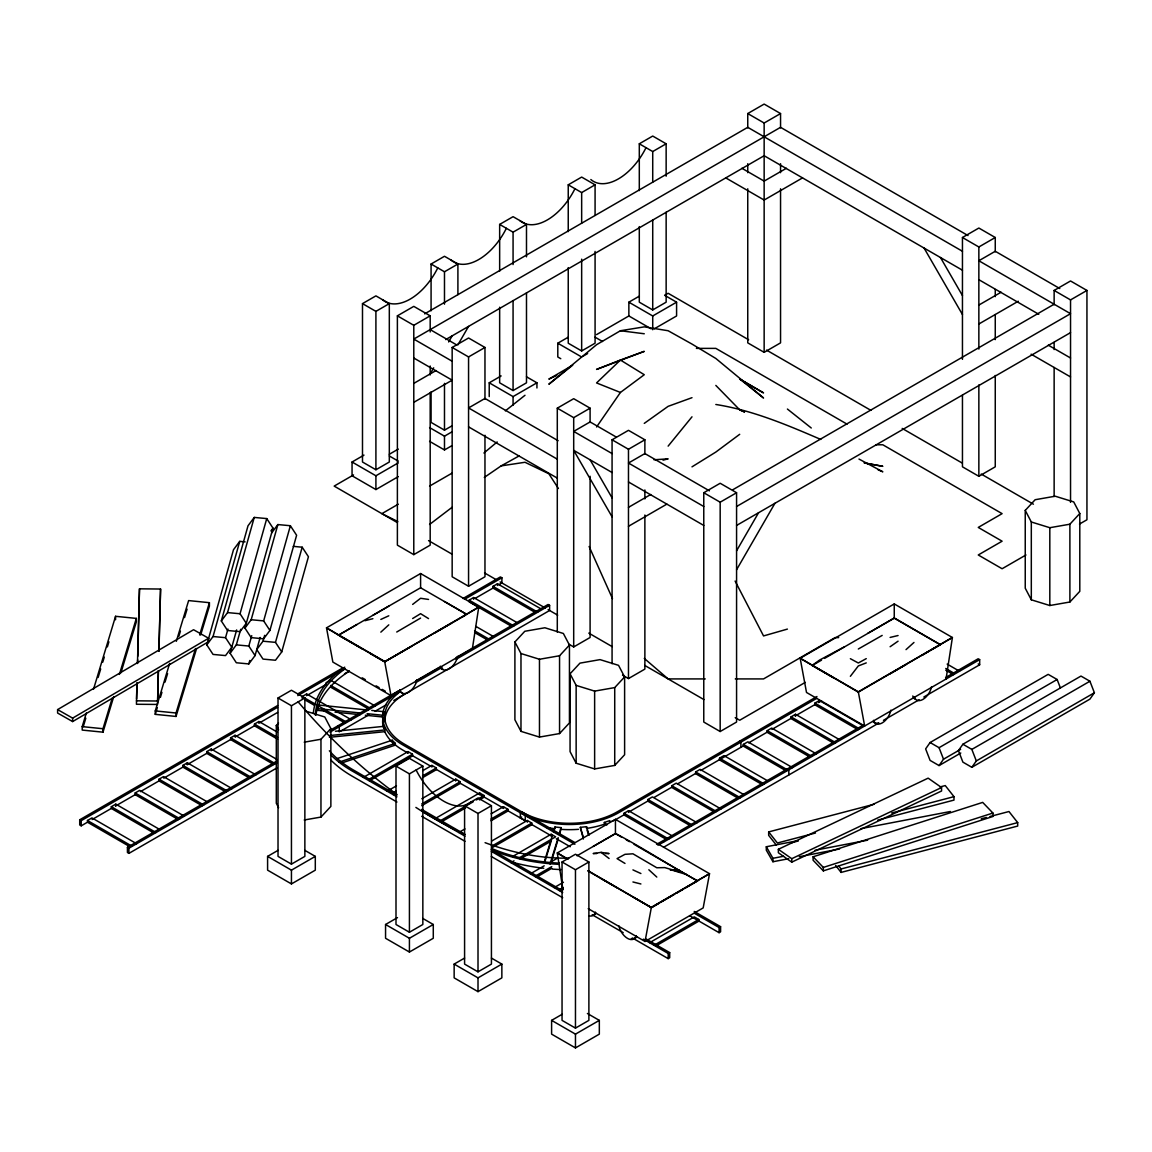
<?xml version="1.0" encoding="UTF-8"?>
<svg xmlns="http://www.w3.org/2000/svg" width="1152" height="1152" viewBox="0 0 1152 1152"><rect width="100%" height="100%" fill="white"/><g stroke="black" fill="none" stroke-linecap="round" stroke-linejoin="round"><path stroke-width="1.5" d="M158.357 670.795L157.522 704.448L136.44 704.261L136.93 683.035M137.462 663.494L139.493 588.83L160.574 589.032L158.976 651.125M136.584 698.933L137.03 682.934M137.563 663.379L137.65 659.822M137.75 656.266L139.493 588.83M158.875 651.24L160.574 589.032M157.622 700.891L158.443 670.68M946.051 679.046L952.402 637.502L894.254 603.936L800.165 658.253L806.515 692.467L864.662 726.034L858.312 691.819L800.165 658.253L858.312 692.15L952.402 637.502L858.312 691.819M588.211 908.683L645.034 941.472L651.384 907.272L709.531 873.691L615.442 819.374L557.294 852.955L562.853 889.301M227.952 629.05L225.533 637.69L231.782 647.222L225.533 655.589L213.048 654.422L206.798 644.89L233.496 549.72L239.746 541.354L245.088 541.858M206.798 644.89L213.048 636.523L239.746 541.354M266.746 518.587L240.048 613.757L246.283 623.29L240.048 631.656L227.549 630.49L221.314 620.957L248.011 525.787L254.246 517.421L266.746 518.587L272.981 528.12L244.944 628.099L251.179 637.632L263.664 638.798L269.914 630.432L296.611 535.262L290.376 525.73L277.877 524.563L271.642 532.93M221.314 620.957L227.549 612.59L254.246 517.421M260.15 637.445L255.067 655.574L248.818 663.926L236.333 662.76L230.098 653.242L236.635 629.928M230.098 653.242L236.333 644.875L240.71 629.294M244.944 628.099L251.179 619.733L277.877 524.563M255.067 655.574L248.818 646.042L251.741 635.659M248.818 663.926L249.797 660.47M269.914 630.432L263.664 620.899L290.376 525.73M293.27 546.365L302.184 547.2L308.434 556.733L281.736 651.902L275.486 660.254L263.002 659.088L256.752 649.555L263.002 641.203L264.643 635.342M281.736 651.902L275.486 642.37L302.184 547.2M113.76 696.528L102.989 732.168L82.21 730.08L82.21 726.624L86.314 713.045M93.499 689.285L115.56 616.306L136.339 618.394L136.339 621.835L120.946 672.754M83.246 726.682L85.81 718.186M98.122 677.462L100.685 668.966M102.744 662.184L104.285 657.086M107.352 646.906L108.893 641.808M102.989 732.168L102.989 728.726L112.219 698.17M119.405 674.41L136.339 618.394M196.574 648.547L176.04 716.443L155.275 714.355L155.275 710.914L169.646 663.379M176.314 641.318L188.626 600.581L209.405 602.683L209.405 606.125L200.678 634.968M155.275 714.355L157.334 707.558M160.402 697.378L161.942 692.294M165.024 682.099L167.587 673.618M178.877 636.278L180.418 631.181M184.522 617.602L187.085 609.12M176.04 716.443L176.04 713.002L195.538 648.504M199.656 634.925L209.405 602.683M326.088 711.216L317.16 710.309L318.254 704.995L368.208 710.078M317.16 710.309L318.254 704.995M383.53 714.11L384.264 711.706L371.779 710.438M544.334 861.797L552.427 835.286M553.45 831.974L554.962 827.006L561.197 827.64L559.67 834.322M544.838 861.854L551.419 840.312M550.051 864.086L558.158 837.576M559.166 834.264L561.197 827.64M551.074 862.488L558.158 839.29M430.186 373.925L433.699 367.834M448.646 341.957L452.16 335.866M457.848 344.938L468.562 326.39M736.574 550.814L758.549 512.755M736.574 569.75L774.95 503.28M596.563 426.974L620.424 392.458L644.27 374.717L620.424 360.043L596.563 369.418L644.27 351.36L620.424 360.043L596.563 382.939L620.424 392.458M1060.315 687.744L1057.133 679.507L1048.176 674.352L930.096 742.522L925.632 748.886L930.096 760.406L939.053 765.576L960.797 753.019M939.053 765.576L943.517 759.211L960.61 749.347M962.899 744.235L958.435 750.6L962.899 762.134L971.842 767.304L1089.922 699.12L1094.4 692.755L1089.922 681.235L1080.979 676.066L962.899 744.235L971.842 749.405L976.32 760.939L971.842 767.304M270.907 530.914L272.981 528.12M850.363 676.296L858.312 665.942L866.261 662.89M668.131 446.126L691.992 416.822M278.582 807.624L276.307 803.275L276.307 725.458L278.51 723.082M304.229 742.19L320.962 739.253L330.869 728.582L324.778 716.99L306.288 711.274M304.229 819.994L320.962 817.07L330.869 806.4L330.869 728.582M514.901 641.952L524.794 631.282L544.882 627.768L563.371 633.485L569.448 645.077L569.448 722.894L559.555 733.565L539.467 737.078L520.978 731.362L514.901 719.77L514.901 641.952L520.978 653.544L520.978 731.362M520.978 653.544L539.467 659.261L559.555 655.762L569.448 645.077M570.067 673.805L579.96 663.134L600.048 659.621L618.538 665.338L624.614 676.93L624.614 754.747L614.722 765.418L594.634 768.931L576.144 763.214L570.067 751.622L570.067 673.805L576.144 685.397L576.144 763.214M576.144 685.397L594.634 691.114L614.722 687.6L624.614 676.93M1025.237 510.394L1035.144 499.723L1055.218 496.21L1073.722 501.926L1079.798 513.518L1079.798 591.336L1069.891 602.006L1049.818 605.52L1031.314 599.803L1025.237 588.211L1025.237 510.394L1031.314 521.986L1031.314 599.803M1031.314 521.986L1049.818 527.702L1069.891 524.203L1079.798 513.518M380.837 632.146L388.786 624.859M906.019 649.627L913.968 642.456M483.912 453.024L497.174 441.95M505.354 410.875L524.995 395.28M412.646 604.411L420.595 598.277L428.544 599.443M429.581 524.462L452.03 507.341M739.699 434.304L715.838 452.059L691.992 466.848M834.451 678.384L812.088 665.453L819.648 660.024L843.898 647.107M644.27 423.374L668.131 406.339L691.992 397.685M890.122 646.733L898.07 641.174M484.301 477.432L501.149 465.883L519.034 455.976M882.173 635.414L858.312 649.008M399.974 690.235L397.008 692.179A69.552 40.162 0 0 0 402.97 745.013L574.891 844.272M525.744 820.685L520.358 817.949L520.358 812.779L521.741 811.872A67.478 38.952 0 0 0 617.17 811.872L816.955 696.528M520.358 817.949L521.741 817.027M660.787 902.218L674.035 894.571M412.646 618.523L420.595 613.685L428.544 618.595M587.88 870.941L651.384 907.603L709.531 873.691L703.181 907.906L645.034 941.472M684.605 888.48L697.738 880.92C669.859 865.93 643.522 848.088 615.542 833.53L593.179 846.446M420.595 618.077L396.734 632.016M465.307 615.269L435.01 632.808M57.6 709.603L193.565 629.726L208.598 638.251L208.598 641.693L72.634 721.57L57.6 713.045L57.6 709.603L72.634 718.128L208.598 638.251M921.931 655.43L929.88 650.75M739.699 379.123L763.546 392.89L739.699 378.965L763.546 398.002L715.838 358.474L691.992 344.074L668.131 330.739L644.27 326.866L620.424 330.739L596.563 344.707L548.856 384.235L572.717 365.184L548.856 379.123L556.805 375.379M338.414 635.213L356.976 624.485M867.758 633.326L894.269 617.962L940.493 644.702L931.392 649.886M659.462 903.024L651.514 907.675L632.938 896.947M372.888 615.312L388.786 606.125M890.122 673.79L906.019 664.603M676.685 893.088L683.323 889.243M362.491 303.624L375.912 295.877L389.318 303.624L389.318 462.01L375.912 469.757L362.491 462.01L362.491 303.624L375.912 311.371L389.318 303.624M431.078 310.824L431.078 264.024L444.485 256.277L457.906 264.024L457.906 294.624M499.651 271.224L499.651 224.424L513.072 216.677L526.493 224.424L526.493 256.824M568.238 231.624L568.238 184.824L581.659 177.077L595.08 184.824L595.08 215.424M639.302 190.598L639.302 143.798L652.723 136.051L666.144 143.798L666.144 176.198M431.078 264.024L444.485 271.771L457.906 264.024M499.651 224.424L513.072 232.171L526.493 224.424M568.238 184.824L581.659 192.571L595.08 184.824M639.302 143.798L652.723 151.546L666.144 143.798M430.186 392.875L430.186 545.155L413.784 554.63L397.382 545.155L397.382 315.835L413.784 306.374L430.186 315.835L430.186 331.963M747.749 127.886L747.749 113.558L764.15 104.083L780.552 113.558L780.552 127.886M424.656 313.862L747.749 127.325L962.453 251.28M397.382 315.835L413.784 325.31L430.186 315.835M747.749 113.558L764.15 123.019L780.552 113.558M445.709 339.581L764.15 155.736L962.453 270.216M484.963 435.254L484.963 576.778L468.562 586.253L452.16 576.778L452.16 347.472L468.562 337.997L484.963 347.472L484.963 399.413M413.784 383.4L436.046 370.541M786.413 168.264L764.15 181.109L741.888 168.264M452.16 347.472L468.562 356.933L484.963 347.472M413.784 402.336L452.16 380.174L413.784 358.013M802.526 177.898L764.15 200.045L725.774 177.898M398.275 476.64L375.912 489.557L352.051 475.776L352.051 462.01L363.974 455.112M489.226 396.59L489.226 382.81L501.149 375.926M560.779 358.704L557.798 356.99L557.798 343.21L568.238 337.19M651.226 328.867L628.862 315.965L628.862 302.184L639.302 296.165M353.549 474.912L334.166 486.101L397.426 522.634M389.318 454.262L398.275 449.093M596.563 334.613L629.366 315.677M665.15 295.013L668.131 293.285L748.642 339.768M431.078 391.81L431.078 422.41L444.485 430.157L451.944 425.851M499.651 307.224L499.651 382.81L513.072 390.557L526.493 382.81L526.493 292.824M568.238 267.624L568.238 343.21L581.659 350.957L595.08 343.21L595.08 251.424M639.302 226.598L639.302 302.184L652.723 309.931L666.144 302.184L666.144 212.198M352.051 462.01L375.912 475.776L398.275 462.859M429.581 427.579L444.485 436.176L451.944 431.87M489.226 382.81L513.072 396.59L536.933 382.81L536.933 387.979M583.142 356.126L587.621 353.549M628.862 302.184L652.723 315.965L676.584 302.184L676.584 315.965L654.206 328.867M429.581 441.346L444.485 449.957L451.944 445.651M557.294 632.102L557.294 408.168L573.696 398.693L590.098 408.168L590.098 422.496M398.275 504.187L381.874 513.648L397.771 521.525M429.581 486.101L451.944 473.198M557.294 408.168L573.696 417.643L590.098 408.168M612.072 663.739L612.072 439.79L628.474 430.33L644.875 439.79L644.875 454.133M962.453 359.338L962.453 237.514L978.854 228.038L995.256 237.514L995.256 251.842M747.749 188.798L747.749 342.864L764.15 352.339L780.552 342.864L780.552 188.798M612.072 439.79L628.474 449.266L644.875 439.79M962.453 237.514L978.854 246.974L995.256 237.514M420.595 573.538L326.506 627.854L332.856 662.069L391.003 695.635L472.392 648.648L478.742 607.104L420.595 573.538L420.595 587.765L338.544 635.141L326.506 627.854L384.653 661.435L391.003 695.635M278.021 697.997L291.442 690.25L304.862 697.997L304.862 856.382L291.442 864.13L278.021 856.382L278.021 697.997L291.442 705.744L304.862 697.997M136.613 843.71L91.944 817.906L87.466 820.498L87.466 822.211L81.216 825.826L79.718 824.962L79.718 819.792L277.603 705.557M297.85 693.864L343.037 667.771M463.003 598.507L500.4 576.922L501.898 577.786L501.898 582.941L498.773 584.741M79.718 819.792L81.216 820.656L277.531 707.314M297.778 695.621L344.52 668.635M464.501 599.371L501.898 577.786M628.474 507.355L650.736 494.496M978.854 305.064L1001.117 292.205M154.454 833.342L111.326 808.445L111.326 806.717L115.79 804.139L158.933 829.037M178.315 819.576L135.173 794.664L135.173 792.95L139.651 790.358L184.334 816.163M202.176 805.795L159.034 780.898L159.034 779.17L163.498 776.592L208.181 802.382M226.022 792.029L182.88 767.117L182.88 765.403L187.358 762.811L232.042 788.616M249.883 778.248L206.741 753.35L206.741 751.622L211.219 749.045L255.888 774.835M273.73 764.482L230.602 739.57L230.602 737.856L235.066 735.278L276.667 759.283M277.56 739.152L254.448 725.803L254.448 724.09L258.926 721.498L277.416 732.168M302.155 698.256L302.155 696.542L306.634 693.95L351.317 719.755M330.494 680.184L326.016 682.762L326.016 684.49M510.739 625.867L469.152 601.848L469.152 600.134L473.616 597.542L516.758 622.454M534.6 612.101L492.998 588.082L492.998 586.354L497.477 583.776L540.619 608.674M92.117 819.533L112.378 807.826M115.488 806.04L135.749 794.333M140.414 791.64L159.12 780.84M163.786 778.147L184.046 766.454M187.157 764.654L207.418 752.962M212.083 750.254L232.344 738.562M235.454 736.762L255.715 725.069M277.531 712.483L258.826 723.269L258.926 721.498M307.138 695.39L325.829 684.59M344.52 673.805L349.2 671.098M475.402 598.234L494.107 587.448M338.544 635.141L384.653 661.752L451.224 623.318M462.067 617.069L478.742 607.104L384.653 661.752M628.474 526.291L666.85 504.13M978.854 324L1018.282 301.234M703.771 492.739L720.173 483.264L736.574 492.739L736.574 722.045L720.173 731.52L703.771 722.045L703.771 492.739L720.173 502.2L736.574 492.739M1054.138 304.776L1054.138 290.448L1070.539 280.973L1086.941 290.448L1086.941 519.768L1079.482 524.059M732.6 489.859L1054.138 304.214M1054.138 290.448L1070.539 299.909L1086.941 290.448M276.941 767.909L128.923 853.373L127.426 852.509L127.426 847.339L277.013 760.982M329.976 730.397L398.534 690.826M415.67 680.933L439.042 667.44M456.178 657.533L548.107 604.469L549.605 605.333L549.605 610.488L393.797 700.445M127.426 847.339L128.923 848.203L276.941 762.754M329.918 732.168L400.032 691.69M415.613 682.69L442.094 667.397M456.12 659.304L549.605 605.333M340.819 731.03L368.87 714.845M375.091 711.245L386.006 704.938M736.574 506.506L1070.539 313.69L978.854 260.755L995.256 251.28L1059.782 288.547M736.574 525.442L1070.539 332.626M569.232 644.371L573.696 646.949L590.098 637.488L590.098 476.251M363.355 777.413L408.038 751.608L412.502 754.2L412.502 755.914L369.374 780.826M369.374 779.098L412.502 754.2M396 766.109L409.421 758.362L422.842 766.109L422.842 924.494L409.421 932.242L396 924.494L396 766.109L409.421 773.856L422.842 766.109M304.862 850.363L315.302 856.382L315.302 870.163L291.442 883.93L267.595 870.163L267.595 856.382L278.021 850.363M387.216 791.179L396.461 785.837M422.64 770.717L431.885 765.389L436.363 767.966L436.363 769.694L422.496 777.701M393.221 792.878L396.302 791.093M422.496 775.973L436.363 767.966M393.221 794.592L396.302 792.821M267.595 856.382L291.442 870.163L315.302 856.382M622.512 675.13L628.474 678.571L644.875 669.11L644.875 515.03M962.453 395.165L962.453 466.819L978.854 476.294L995.256 466.819L995.256 375.451M421.848 798.725L455.746 779.155L460.224 781.747L460.224 783.461L421.704 805.694M421.704 803.981L460.224 781.747M434.923 818.726L479.606 792.936L484.07 795.514L484.07 797.227L479.448 799.906M464.587 805.709L478.008 797.962L491.429 805.709L491.429 964.094L478.008 971.842L464.587 964.094L464.587 805.709L478.008 813.456L491.429 805.709M440.942 820.411L473.285 801.734M476.366 799.963L484.07 795.514M440.942 822.139L465.581 807.912M458.784 832.493L464.933 828.936M491.126 813.816L503.453 806.702L507.931 809.28L507.931 811.008L490.982 820.786M490.982 819.072L507.931 809.28M526.766 814.766L525.269 815.63L525.269 820.786L506.693 810.072M491.875 840.931L527.314 820.469L531.778 823.061L531.778 824.774L491.731 847.901M491.731 846.187L531.778 823.061M812.203 665.525L821.491 660.168M824.587 658.382L894.254 618.163L940.363 644.774M422.842 918.475L433.282 924.494L433.282 938.275L409.421 952.042L385.56 938.275L385.56 924.494L397.498 917.611M805.306 682.373L739.699 720.245L735.221 717.653M1025.957 554.976L1002.11 568.742L978.25 554.976L1002.11 541.195L978.25 527.429L1002.11 513.648L882.821 444.787L875.765 444.787M512.654 856.483L551.16 834.25L555.638 836.827L518.659 858.182M510.955 862.632L514.037 860.846M520.2 859.003L551.016 841.219M816.898 698.285L618.61 812.75A69.552 40.162 0 0 1 527.112 816.192L520.358 812.779M665.669 839.016L624.067 814.997L624.067 813.269L628.546 810.691L671.688 835.603M691.07 826.128L647.928 801.23L647.928 799.502L652.406 796.925L697.075 822.715M713.376 811.469L671.789 787.45L671.789 785.736L676.253 783.144L720.936 808.949M737.237 797.702L695.635 773.683L695.635 771.955L700.114 769.378L743.256 794.275M762.638 784.814L719.496 759.902L719.496 758.189L723.96 755.597L767.102 780.509M786.485 771.034L743.342 746.136L743.342 744.408L747.821 741.83L792.504 767.621M808.805 756.374L767.203 732.355L767.203 730.642L771.682 728.064L816.35 753.854M834.192 743.501L791.064 718.589L791.064 716.861L795.528 714.283L838.67 739.195M858.053 729.72L814.91 704.822L814.91 703.094L819.389 700.517L864.072 726.307M385.56 924.494L409.421 938.275L433.282 924.494M624.802 814.349L618.61 817.92A69.552 40.162 0 0 1 611.813 821.362M629.453 811.67L648.029 800.942M654.221 797.371L672.797 786.643M677.434 783.95L696.024 773.237M700.661 770.544L744.019 745.517M748.67 742.838L767.275 732.096M771.926 729.403L792.086 717.768M795.182 715.982L815.342 704.333M818.438 702.547L821.549 700.762M530.338 873.821L544.205 865.814M548.827 863.136L558.072 857.808M534.816 876.398L551.765 866.621M562.046 861.984L575.467 854.237L588.888 861.984L588.888 1020.37L575.467 1028.117L562.046 1020.37L562.046 861.984L575.467 869.731L588.888 861.984M536.357 877.234L551.765 868.334M577.022 855.792L615.442 833.602L621.634 837.173M554.198 887.587L563.443 882.245M558.677 890.165L563.299 887.501M560.218 891L563.299 889.229M863.366 725.054L662.098 841.248A130.723 75.47 0 0 1 656.568 844.258M945.59 677.578L978.178 658.757L979.661 659.621L979.661 664.79L923.803 697.032M663.538 842.141L979.661 659.621M491.429 958.075L501.854 964.094L501.854 977.875L478.008 991.642L454.147 977.875L454.147 964.094L464.587 958.075M663.538 847.31L878.818 723.01M883.469 720.331L919.152 699.725M454.147 964.094L478.008 977.875L501.854 964.094M930.096 742.522L939.053 747.691L1057.133 679.507M971.842 749.405L1089.922 681.235M649.613 942.682L694.296 916.877L698.774 919.469L698.774 921.182L655.632 946.094M654.091 945.259L698.774 919.469M976.32 760.939L1094.4 692.755M587.39 1013.486L599.328 1020.37L599.328 1034.136L575.467 1047.917L551.606 1034.136L551.606 1020.37L562.046 1014.336M643.378 939.139L668.203 953.467L669.701 952.603L669.701 957.773L668.203 958.637L632.52 938.03M694.282 913.205L719.093 927.533L720.59 926.669L720.59 931.838L719.093 932.688L689.63 915.682M551.606 1020.37L575.467 1034.136L599.328 1020.37M411.149 646.589L384.638 661.838L370.224 653.515M866.261 658.627L858.312 662.99L850.363 658.699M778.363 849.298L928.152 778.147L941.558 787.536L941.558 790.992L791.755 862.142L778.363 852.739L778.363 849.298L791.755 858.701L791.755 862.142M791.755 858.701L941.558 787.536M380.837 619.43L388.786 615.802M337.219 758.534L392.17 740.218L395.323 743.386L395.323 745.114L342.058 762.869M338.717 762.25L395.323 743.386M587.462 828.288A69.552 40.162 0 0 0 604.253 824.285L604.354 822.442L609.826 820.613L609.826 822.341M813.096 856.786L982.685 802.397L992.923 813.038L992.923 816.494L823.334 870.869L813.096 860.227L813.096 856.786L823.334 867.427L823.334 870.869M823.334 867.427L992.923 813.038M787.406 629.093L763.546 635.933L735.106 581.069M776.304 845.064L768.672 835.373L768.672 831.917L874.282 804.211M940.061 786.931L945.259 785.578L953.986 796.651L953.986 800.093L877.81 820.094M815.486 833.011L777.398 843.005L768.672 831.917M891.662 813.01L953.986 796.651M791.251 842.818L798.178 840.989M981.259 818.798L986.458 817.445M989.914 816.523L1008.965 811.526L1017.691 822.614L1017.691 826.056L841.09 872.41L835.646 865.483M838.915 866.189L841.09 868.968L1017.691 822.614M663.019 460.166L668.131 458.842L653.99 459.778M364.939 620.698L372.888 618.696M890.122 637.43L898.07 635.53M788.731 858.715L772.949 861.739L766.31 850.19L766.31 846.749L797.875 840.701M861.005 828.619L950.429 811.498M766.31 846.749L772.949 858.298L783.475 856.282M815.04 850.248L867.643 840.168M799.258 856.714L839.578 848.981M501.149 465.883L524.995 462.269L548.856 473.774L558.403 488.506M605.549 853.56L609.091 853.56L601.142 852.379L593.179 853.546L596.722 853.546M335.477 731.261L383.688 726.35L384.797 729.95L384.797 731.664L329.429 737.309M329.429 735.581L384.797 729.95M583.358 839.002L580.32 827.323L586.541 826.69L589.075 834.984M696.398 348.379L715.838 348.379L847.051 424.138M838.656 637.603L835.114 637.603L763.546 678.917L735.278 678.917M705.24 678.917L668.131 678.917L644.27 658.411M670.334 870.178L679.162 870.206L671.213 869.875L687.11 874.728M136.44 700.819L157.522 701.006M227.549 612.59L240.048 613.757M251.179 619.733L263.664 620.899M213.048 636.523L225.533 637.69M263.002 641.203L275.486 642.37M236.333 644.875L248.818 646.042M155.275 710.914L176.04 713.002M82.21 726.624L102.989 728.726M317.16 708.595L361.757 713.131M367.114 713.678L383.17 715.306M335.002 712.123L359.971 714.672M365.328 715.219L383.17 717.034M620.424 330.739L644.27 333.763M865.152 463.133L882.821 466.315L864.086 462.845M715.838 404.482C752.458 410.256 786.946 424.858 820.8 439.445M632.938 881.971L640.901 883.973M679.162 871.776L664.747 867.6L656.798 867.758L632.938 853.805L624.989 854.323L617.04 858.614L624.989 863.438M878.054 469.814L882.821 471.802L858.974 459.058M715.838 385.416L739.699 409.824L744.466 411.84M632.938 869.89L640.901 873.533M739.699 409.824L744.466 412.042M347.688 640.469L362.275 648.936M339.739 635.962L346.363 639.749M444.456 601.531L466.819 614.434L420.595 587.765M601.142 878.587L617.04 887.774M968.011 235.555L780.552 127.325L413.784 339.077L452.16 361.238M978.854 279.691L1038.773 314.28M1048.277 345.154L1070.539 357.998M1031.112 354.182L1070.539 376.934M766.541 350.107L870.898 410.357M902.203 428.429L961.848 462.859M981.23 474.062L1033.416 504.187M664.646 295.301L676.584 302.184M595.08 337.19L602.525 341.496M557.798 343.21L581.659 356.99M526.493 376.79L536.933 382.81M430.186 329.616L456.278 344.678M616.19 437.011L590.098 421.934L573.696 431.41L612.072 453.571M709.416 490.824L644.875 453.571L628.474 463.032L703.771 506.506M978.178 663.926L979.661 664.79M947.16 664.099L959.486 671.213M558.13 440.712L484.963 398.462L468.562 407.938L557.294 459.158M612.072 472.507L573.696 450.346L612.072 516.816M628.474 481.968L703.771 525.442M945.763 668.462L953.467 672.912M945.763 670.19L953.467 674.626M468.562 426.874L557.294 478.109M389.318 455.976L398.275 461.146M814.91 703.094L859.594 728.885M791.064 716.861L835.733 742.666M767.203 730.642L811.886 756.432M428.544 540.605L451.886 554.069M484.546 572.933L497.002 580.118M500.112 581.918L545.227 607.968M548.107 609.624L557.669 615.154M588.787 633.11L612.13 646.589M644.789 665.453L703.915 699.581M492.998 586.354L537.682 612.158M739.426 741.283L740.909 742.147L740.909 747.302M787.334 768.946L788.818 769.81L788.818 774.965M743.342 744.408L788.026 770.213M469.152 600.134L513.821 625.925M719.496 758.189L764.179 783.979M475.963 626.443L492.898 636.221M474.566 630.806L488.434 638.813M474.566 632.52L486.893 639.634M695.635 771.955L740.318 797.746M671.789 785.736L716.458 811.526M647.928 799.502L691.07 824.414M624.067 813.269L668.75 839.074M362.203 677.822L365.285 679.608M376.07 685.829L379.138 687.614M382.219 689.386L385.301 691.171M626.285 839.866L629.381 841.651M634.018 844.33L697.493 880.978M332.035 681.077L375.163 705.974M330.638 685.44L369.158 707.674M330.638 687.154L369.158 709.387M574.834 842.515L404.51 744.178A67.478 38.952 0 0 1 398.693 692.928M694.224 911.448L720.59 926.669M407.621 752.861L402.97 750.182A69.552 40.162 0 0 1 385.013 732.197M412.258 755.539L430.834 766.267M435.485 768.946L455.602 780.566M458.698 782.352L503.597 808.272M531.475 824.371L551.635 836.006M556.286 838.699L570.24 846.749M302.155 696.542L345.298 721.44M305.237 700.042L314.482 705.37M322.186 709.819L345.298 723.168M337.766 725.904L339.264 726.768L339.264 731.923M568.094 859.19L557.294 852.955L566.323 858.413M588.139 870.754L651.384 907.603M396.907 795.11L353.621 770.126A130.723 75.47 0 0 1 329.357 750.773M421.646 809.395L464.947 834.394M491.27 849.6L562.637 890.798M646.43 939.168L669.701 952.603M396.936 796.853L352.08 770.947A132.768 76.651 0 0 1 331.042 755.093M421.69 811.138L464.99 836.15M491.328 851.342L562.694 892.555M396.936 802.022L352.08 776.117A132.768 76.651 0 0 1 331.042 760.262M421.69 816.307L464.99 841.306M491.328 856.512L562.694 897.725M592.186 914.746L623.218 932.659M254.448 724.09L277.56 737.424M230.602 737.856L273.73 762.754M206.741 751.622L251.424 777.427M182.88 765.403L227.563 791.194M159.034 779.17L203.717 804.974M135.173 792.95L179.856 818.741M111.326 806.717L155.995 832.507M87.466 820.498L132.149 846.288M87.466 822.211L129.067 846.23M601.142 852.379L609.091 858.514M787.406 409.046L811.267 427.997M648.85 869.774L656.798 877.061M604.354 822.442L606.859 824.947M393.221 742.997L395.323 745.114M940.478 257.53L962.453 295.589M924.077 248.069L962.453 314.539M590.098 459.821L612.072 497.88M276.307 725.458L278.582 729.806M589.118 546.494L612.475 598.565M939.053 747.691L943.517 759.211M587.045 830.074L588.571 835.056M580.32 827.323L583.358 837.288M1070.539 299.909L1070.539 502.358M1069.891 524.203L1069.891 602.006M1054.138 342.403L1054.138 349.56M1054.138 367.488L1054.138 496.469M1049.818 527.702L1049.818 605.52M995.256 289.469L995.256 296.626M995.256 314.539L995.256 339.624M978.854 246.974L978.854 349.099M978.854 384.926L978.854 476.294M894.254 603.936L894.254 618.163M841.09 868.968L841.09 872.41M819.389 700.517L819.389 702.23M795.528 714.283L795.528 716.011M780.552 163.714L780.552 172.67M772.949 858.298L772.949 861.739M764.15 123.019L764.15 352.339M747.749 163.714L747.749 172.67M720.173 502.2L720.173 731.52M719.093 927.533L719.093 932.688M668.203 953.467L668.203 958.637M652.723 151.546L652.723 182.146M652.723 219.946L652.723 309.931M652.723 315.965L652.723 329.731M644.875 489.96L644.875 498.917M628.474 449.266L628.474 678.571M628.546 810.691L628.546 812.419M615.442 819.374L615.442 833.602M614.722 687.6L614.722 765.418M594.634 691.114L594.634 768.931M586.541 826.69L586.541 828.418M581.659 192.571L581.659 223.171M581.659 259.171L581.659 350.957M575.467 869.731L575.467 1028.117M575.467 1034.136L575.467 1047.917M573.696 417.643L573.696 646.949M559.555 655.762L559.555 733.565M554.962 827.006L554.962 828.72A69.552 40.162 0 0 1 546.235 827.352M551.16 834.25L551.16 835.963M539.467 659.261L539.467 737.078M527.314 820.469L527.314 822.197M513.072 232.171L513.072 264.571M513.072 300.571L513.072 390.557M513.072 396.59L513.072 405.187M503.453 806.702L503.453 808.43M497.477 583.776L497.477 585.49M479.606 792.936L479.606 794.65M478.008 813.456L478.008 971.842M478.008 977.875L478.008 991.642M473.616 597.542L473.616 599.27M468.562 356.933L468.562 586.253M455.746 779.155L455.746 780.883M444.485 271.771L444.485 304.171M444.485 383.357L444.485 430.157M444.485 436.176L444.485 449.957M431.885 765.389L431.885 767.102M430.186 366.005L430.186 374.962M413.784 325.31L413.784 554.63M409.421 773.856L409.421 932.242M409.421 938.275L409.421 952.042M408.038 751.608L408.038 753.336M392.17 740.218L392.17 741.946M383.688 726.35L383.688 728.064M375.912 311.371L375.912 469.757M375.912 475.776L375.912 489.557M320.962 739.253L320.962 817.07M306.634 693.95L306.634 695.678M291.442 705.744L291.442 864.13M291.442 870.163L291.442 883.93M235.066 735.278L235.066 736.992M211.219 749.045L211.219 750.773M187.358 762.811L187.358 764.539M128.923 848.203L128.923 853.373M115.79 804.139L115.79 805.853M115.56 616.306L115.56 619.747M81.216 820.656L81.216 825.826M72.634 718.128L72.634 721.57M574.949 188.698A49.997 28.872 -60 0 1 519.782 220.55M506.362 228.298A49.997 28.872 -60 0 1 454.795 262.526M453.528 261.835A49.997 28.872 -60 0 1 451.195 260.15M437.774 267.898A49.997 28.872 -60 0 1 382.622 299.75M646.013 147.672A49.997 28.872 -60 0 1 590.846 179.525M568.757 858.11A415.008 239.602 60 0 1 485.078 842.674M464.645 834.25A415.008 239.602 60 0 1 415.886 807.408M396.936 794.434A415.008 239.602 60 0 1 298.152 701.87M471.298 801.835A49.997 28.872 60 0 1 416.131 769.982M457.69 656.366A12.658 7.301 -60 0 1 448.978 668.952A12.658 7.301 -60 0 1 440.41 666.173M443.03 669.24A12.658 7.301 -60 0 1 439.79 667.296M416.995 679.867A12.658 7.301 -60 0 1 408.298 692.453A12.658 7.301 -60 0 1 399.715 689.659M402.336 692.741A12.658 7.301 -60 0 1 399.096 690.797M636.754 936.749A12.658 7.301 60 0 1 631.354 938.506M636.134 935.611A12.658 7.301 60 0 1 627.552 938.405A12.658 7.301 60 0 1 618.854 925.819M596.059 913.262A12.658 7.301 60 0 1 592.805 915.192M595.44 912.125A12.658 7.301 60 0 1 589.162 915.869M315.36 715.104A130.723 75.47 0 0 1 344.995 668.88M313.358 713.405A132.768 76.651 0 0 1 344.736 667.166M315.821 715.334A130.723 75.47 0 0 1 349.2 671.227M384.754 721.8A67.478 38.952 0 0 1 404.51 694.253M383.227 727.042A69.552 40.162 0 0 1 382.91 718.301M915.163 699.221A12.658 7.301 -60 0 1 912.802 695.966M931.579 686.678A12.658 7.301 -60 0 1 922.997 699.379A12.658 7.301 -60 0 1 914.299 696.83M878.501 723.024A12.658 7.301 -60 0 1 873.029 721.426M890.885 710.165A12.658 7.301 -60 0 1 882.302 722.866A12.658 7.301 -60 0 1 873.605 720.331M559.397 863.122A130.723 75.47 0 0 1 491.587 848.419M663.509 842.126A132.768 76.651 0 0 1 657.922 845.179M559.238 864.331A132.768 76.651 0 0 1 491.89 850.046M560.966 869.573A132.768 76.651 0 0 1 552.312 869.083M543.744 868.262A132.768 76.651 0 0 1 512.467 862.258M578.534 829.325A69.552 40.162 0 0 1 560.376 829.31"/></g></svg>
